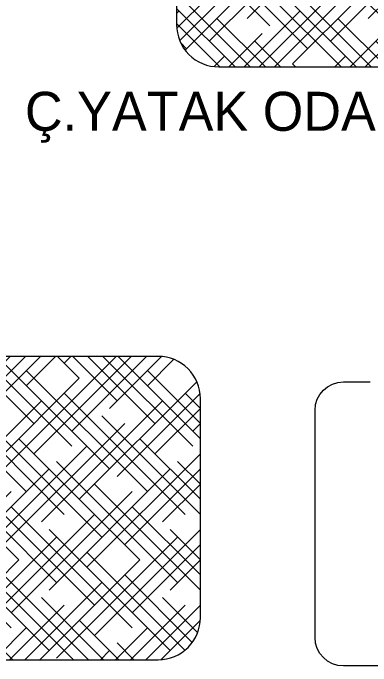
# Model space of a CAD drawing. Header units: millimetres. Extents: x 1393 to 3101, y -2944 to -480.
# Drawn here: x 2843.4 to 2944.2, y -1737.8 to -1553.8 of the extents above; entities that cross this region are included whole.
import ezdxf

# ---------------------------------------------------------------- set-up
doc = ezdxf.new("R2010")
doc.units = ezdxf.units.MM
doc.layers.add('TEFRİŞ_İÇ', color=224, linetype='Continuous', lineweight=13)
doc.layers.add('yazı', color=253, linetype='Continuous', lineweight=20)
doc.styles.get("Standard").update_dxf_attribs({"font": 'EtrFont'})

# ---------------------------------------------------------------- blocks, each defined once
blk = doc.blocks.new('YATAK_90')
at = {"layer": 'TEFRİŞ_İÇ'}
h = blk.add_hatch(dxfattribs=at)
h.set_pattern_fill('HOUND', color=51, scale=0.02, angle=315, style=0, pattern_type=2)
h.set_pattern_definition([(45, (-337.610665, -68.087708), (0.1122532015, 0.067351921), [0.508, -0.254]), (315, (-337.610665, -68.087708), (-0.1122532015, 0.067351921), [0.508, -0.254])])
h.paths.add_polyline_path([(0.3569, 0.4236), (0.3569, -0.4764), (-1.2931, -0.4764), (-1.3126, -0.4749), (-1.3317, -0.4703), (-1.3498, -0.4628), (-1.3665, -0.4525), (-1.3815, -0.4398), (-1.3942, -0.4249), (-1.4045, -0.4082), (-1.412, -0.39), (-1.4165, -0.371), (-1.4181, -0.3514), (-1.4181, 0.2986), (-1.4165, 0.3181), (-1.412, 0.3372), (-1.4045, 0.3553), (-1.3942, 0.3721), (-1.3815, 0.387), (-1.3665, 0.3997), (-1.3498, 0.41), (-1.3317, 0.4175), (-1.3126, 0.4221), (-1.2931, 0.4236)])
h.paths.add_polyline_path([(-0.0571, -0.0606), (-0.0561, -0.07), (-0.0526, -0.077), (-0.037, -0.0832), (-0.0226, -0.0895), (-0.0724, -0.2195), (-0.1054, -0.2688), (-0.1044, -0.2782), (-0.1009, -0.2852), (-0.0853, -0.2914), (-0.0154, -0.3222), (0.0236, -0.3366), (0.0339, -0.3428), (0.0565, -0.349), (0.0853, -0.3531), (0.112, -0.351), (0.1326, -0.3428), (0.1469, -0.3181), (0.1593, -0.2873), (0.2106, -0.1721), (0.26, -0.0652), (0.2661, -0.0549), (0.2743, -0.0343), (0.2826, -0.024), (0.2846, -0.0138), (0.2846, -0.0035), (0.2846, 0.0048), (0.2821, 0.0097), (0.2794, 0.0133), (0.2723, 0.0171), (0.2538, 0.015), (0.2492, 0.0143), (0.259, 0.0361), (0.3083, 0.143), (0.3145, 0.1533), (0.3227, 0.1739), (0.3309, 0.1842), (0.333, 0.1944), (0.333, 0.2047), (0.333, 0.213), (0.3305, 0.2179), (0.3278, 0.2215), (0.3206, 0.2253), (0.3021, 0.2232), (0.2898, 0.2212), (0.2672, 0.2315), (0.2508, 0.2417), (0.2323, 0.25), (0.2138, 0.2582), (0.1953, 0.2685), (0.1644, 0.2767), (0.1542, 0.2849), (0.1233, 0.3117), (0.1131, 0.3178), (0.0987, 0.3137), (0.0925, 0.3014), (0.0843, 0.2911), (0.0781, 0.2829), (0.0781, 0.2767), (0.076, 0.2673), (0.0719, 0.2302), (0.0514, 0.178), (0.0453, 0.1698), (-0.0241, -0.0113)])
at = {"layer": 'TEFRİŞ_İÇ', "linetype": 'Continuous'}
for p, q in [((0.1569, 0.8862), (0.5319, 0.8862)), ((0.1569, 0.4362), (0.1569, 0.8862)), ((0.5319, 0.8862), (0.5319, 0.4362)), ((0.5319, 0.4362), (0.1569, 0.4362)), ((0.2102, 0.1628), (0.1871, 0.1821)), ((0.2163, 0.1197), (0.2102, 0.1628))]:
    blk.add_line(p, q, dxfattribs=at)
at = {"layer": 'TEFRİŞ_İÇ', "linetype": 'Continuous', "flags": 128}
blk.add_lwpolyline([(-1.2931, 0.4236), (0.3569, 0.4236), (0.3569, -0.4764), (-1.2931, -0.4764, -0.414214), (-1.4181, -0.3514), (-1.4181, 0.2986, -0.414214)], format="xyb", close=True, dxfattribs=at)
for points in [[(0.5319, 0.4236), (0.5319, -0.4764), (0.3819, -0.4764), (0.3819, 0.4236)], [(0.0781, 0.2829), (0.0843, 0.2911), (0.0925, 0.3014), (0.0987, 0.3137), (0.1131, 0.3178), (0.1233, 0.3117), (0.1542, 0.2849), (0.1644, 0.2767), (0.1953, 0.2685), (0.2138, 0.2582), (0.2323, 0.25), (0.2508, 0.2417), (0.2672, 0.2315), (0.2898, 0.2212), (0.3021, 0.2232), (0.3206, 0.2253), (0.3278, 0.2215), (0.3305, 0.2179), (0.333, 0.213), (0.333, 0.2047), (0.333, 0.1944), (0.3309, 0.1842), (0.3227, 0.1739), (0.3145, 0.1533), (0.3083, 0.143), (0.259, 0.0361), (0.2076, -0.0791), (0.1953, -0.1099), (0.1809, -0.1346), (0.1603, -0.1428), (0.1336, -0.1449), (0.1048, -0.1408), (0.0822, -0.1346), (0.072, -0.1284), (0.0329, -0.114), (-0.037, -0.0832), (-0.0526, -0.077), (-0.0561, -0.07), (-0.0571, -0.0606), (-0.0241, -0.0113), (0.0453, 0.1698), (0.0514, 0.178), (0.0719, 0.2302), (0.076, 0.2673), (0.0781, 0.2767)], [(0.0298, 0.109), (0.036, 0.1172), (0.0442, 0.1275), (0.0503, 0.1398), (0.0647, 0.144), (0.075, 0.1378), (0.1058, 0.1111), (0.1161, 0.1028), (0.1469, 0.0946), (0.1654, 0.0843), (0.1839, 0.0761), (0.2024, 0.0679), (0.2189, 0.0576), (0.2415, 0.0473), (0.2538, 0.0494), (0.2723, 0.0514), (0.2794, 0.0477), (0.2821, 0.044), (0.2846, 0.0391), (0.2846, 0.0308), (0.2846, 0.0206), (0.2826, 0.0103), (0.2743, 0), (0.2661, -0.0206), (0.26, -0.0308), (0.2106, -0.1378), (0.1593, -0.253), (0.1469, -0.2838), (0.1326, -0.3085), (0.112, -0.3167), (0.0853, -0.3188), (0.0565, -0.3147), (0.0339, -0.3085), (0.0236, -0.3023), (-0.0154, -0.2879), (-0.0853, -0.2571), (-0.1009, -0.2509), (-0.1044, -0.2439), (-0.1054, -0.2344), (-0.0724, -0.1852), (-0.0031, -0.0041), (0.0031, 0.0041), (0.0236, 0.0563), (0.0277, 0.0934), (0.0298, 0.1028)]]:
    blk.add_lwpolyline(points, close=True, dxfattribs=at)
at = {"layer": 'TEFRİŞ_İÇ', "linetype": 'Continuous'}
blk.add_arc((0.0747, 0.1705), 0.1005, 316.5761, 9.3441, dxfattribs=at)
blk = doc.blocks.new('A$C22EE4B40')
at = {"layer": 'TEFRİŞ_İÇ', "linetype": 'Continuous'}
for p, q in [((1.02007, 1.353132), (0.079999, 1.353132)), ((-0.000001, 1.273132), (-0.000001, 0.632652)), ((0.079999, 0.552652), (0.155657, 0.552652))]:
    blk.add_line(p, q, dxfattribs=at)
for centre, start, end in [((0.079999, 1.273132), 90, 180), ((0.079999, 0.632652), 180, 270)]:
    blk.add_arc(centre, 0.08, start, end, dxfattribs=at)

msp = doc.modelspace()

# ---------------------------------------------------------------- block references
at = {"layer": 'TEFRİŞ_İÇ', "linetype": 'ByBlock', "xscale": -95, "yscale": 95, "zscale": 95, "rotation": 180}
msp.add_blockref('YATAK_90', (3024.162644, -1528.704967), dxfattribs=at)
at = {"layer": 'TEFRİŞ_İÇ', "linetype": 'Continuous', "lineweight": 15, "xscale": -100, "yscale": 100, "zscale": 100, "rotation": 180}
msp.add_blockref('A$C22EE4B40', (2928.477182, -1602.508738), dxfattribs=at)
at = {"layer": 'TEFRİŞ_İÇ', "linetype": 'ByBlock', "xscale": -95, "yscale": 95, "zscale": 95}
msp.add_blockref('YATAK_90', (2761.433141, -1690.820051), dxfattribs=at)

# ---------------------------------------------------------------- texts
at = {"layer": 'yazı', "color": 1}
msp.add_text('Ç.YATAK ODASI', height=11, rotation=360, dxfattribs=at).set_placement((2846.705088, -1586.982828))

doc.saveas('drawing.dxf')
